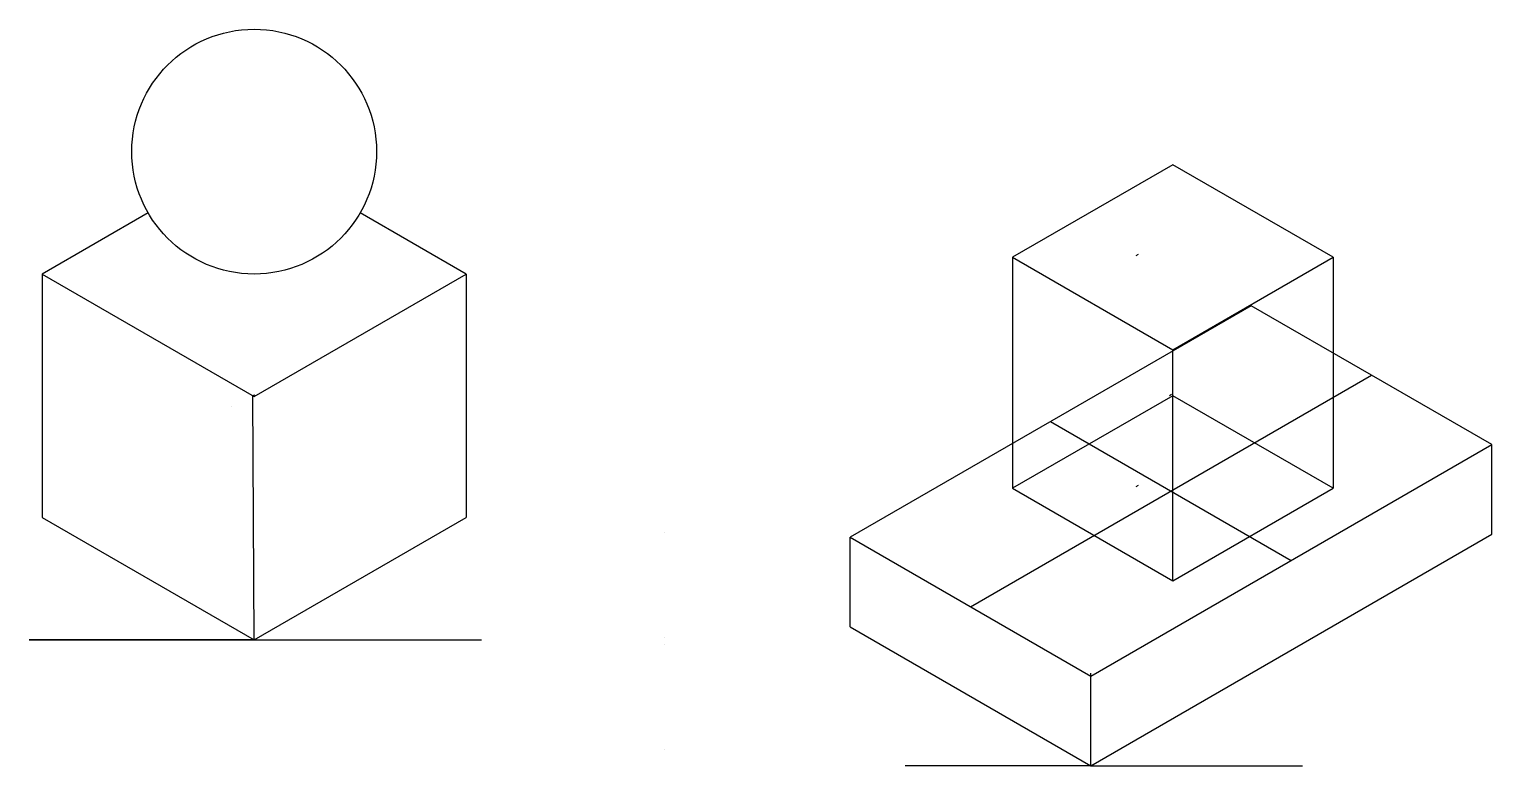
# Paper-space layout 'Layout9' of a CAD drawing. Header units: millimetres. Extents: x 6 to 265, y 57 to 188.
import ezdxf

# ---------------------------------------------------------------- set-up
doc = ezdxf.new("R2010")
doc.units = ezdxf.units.MM
doc.layers.add('PROJECTION LINE', color=250, linetype='Continuous')

psp = doc.layouts.new('Layout9')

# ---------------------------------------------------------------- linework, layer by layer
at = {"layer": 'PROJECTION LINE'}
for p, q in [((208.71, 163.52), (180.26, 147.09)), ((237.16, 147.09), (208.71, 163.52)), ((26.98, 154.98), (8.18, 144.13)), ((83.37, 144.13), (64.58, 154.98)), ((180.26, 147.09), (208.71, 130.66)), ((180.26, 147.09), (180.26, 106.13)), ((202.57, 147.59), (202.18, 147.36)), ((208.71, 130.66), (237.16, 147.09)), ((237.16, 147.09), (237.16, 106.13)), ((8.18, 144.13), (45.78, 122.42)), ((8.18, 144.13), (8.18, 100.96)), ((45.78, 122.42), (83.37, 144.13)), ((45.78, 122.42), (83.37, 144.13)), ((45.78, 122.42), (83.37, 144.13)), ((45.78, 122.42), (83.37, 144.13)), ((45.78, 122.42), (83.37, 144.13)), ((83.37, 144.13), (83.37, 100.96)), ((222.61, 138.51), (151.48, 97.44)), ((265.28, 113.87), (222.61, 138.51)), ((208.71, 89.7), (208.71, 130.77)), ((172.81, 85.12), (243.94, 126.19)), ((45.78, 122.66), (45.57, 122.54)), ((45.78, 79.25), (45.57, 122.54)), ((45.99, 122.54), (45.78, 122.66)), ((208.71, 122.55), (180.26, 106.13)), ((208.51, 122.75), (208.12, 122.53)), ((237.16, 106.13), (208.71, 122.55)), ((41.73, 120.56), (41.73, 120.56)), ((187.04, 117.97), (229.72, 93.33)), ((194.15, 72.8), (265.28, 113.87)), ((265.28, 97.98), (265.28, 113.87)), ((202.57, 106.62), (202.18, 106.4)), ((180.26, 106.13), (208.71, 89.7)), ((208.71, 89.7), (237.16, 106.13)), ((8.18, 100.96), (45.78, 79.25)), ((45.78, 79.25), (83.37, 100.96)), ((45.78, 79.25), (83.37, 100.96)), ((45.78, 79.25), (83.37, 100.96)), ((45.78, 79.25), (83.37, 100.96)), ((45.78, 79.25), (83.37, 100.96)), ((118.56, 98.33), (118.56, 98.33)), ((151.48, 97.44), (194.15, 72.8)), ((151.48, 81.55), (151.48, 97.44)), ((194.15, 56.91), (265.28, 97.98)), ((151.48, 81.55), (194.15, 56.91)), ((45.78, 79.25), (5.89, 79.25)), ((5.89, 79.25), (86.1, 79.25)), ((118.56, 79.6), (118.56, 79.6)), ((118.56, 78.48), (118.56, 78.48)), ((194.15, 56.91), (194.15, 73.34)), ((118.56, 59.75), (118.56, 59.75)), ((194.15, 56.91), (161.24, 56.91)), ((194.15, 56.91), (231.69, 56.91))]:
    psp.add_line(p, q, dxfattribs=at)
psp.add_circle((45.78, 165.84), 21.71, dxfattribs=at)

doc.saveas('drawing.dxf')
